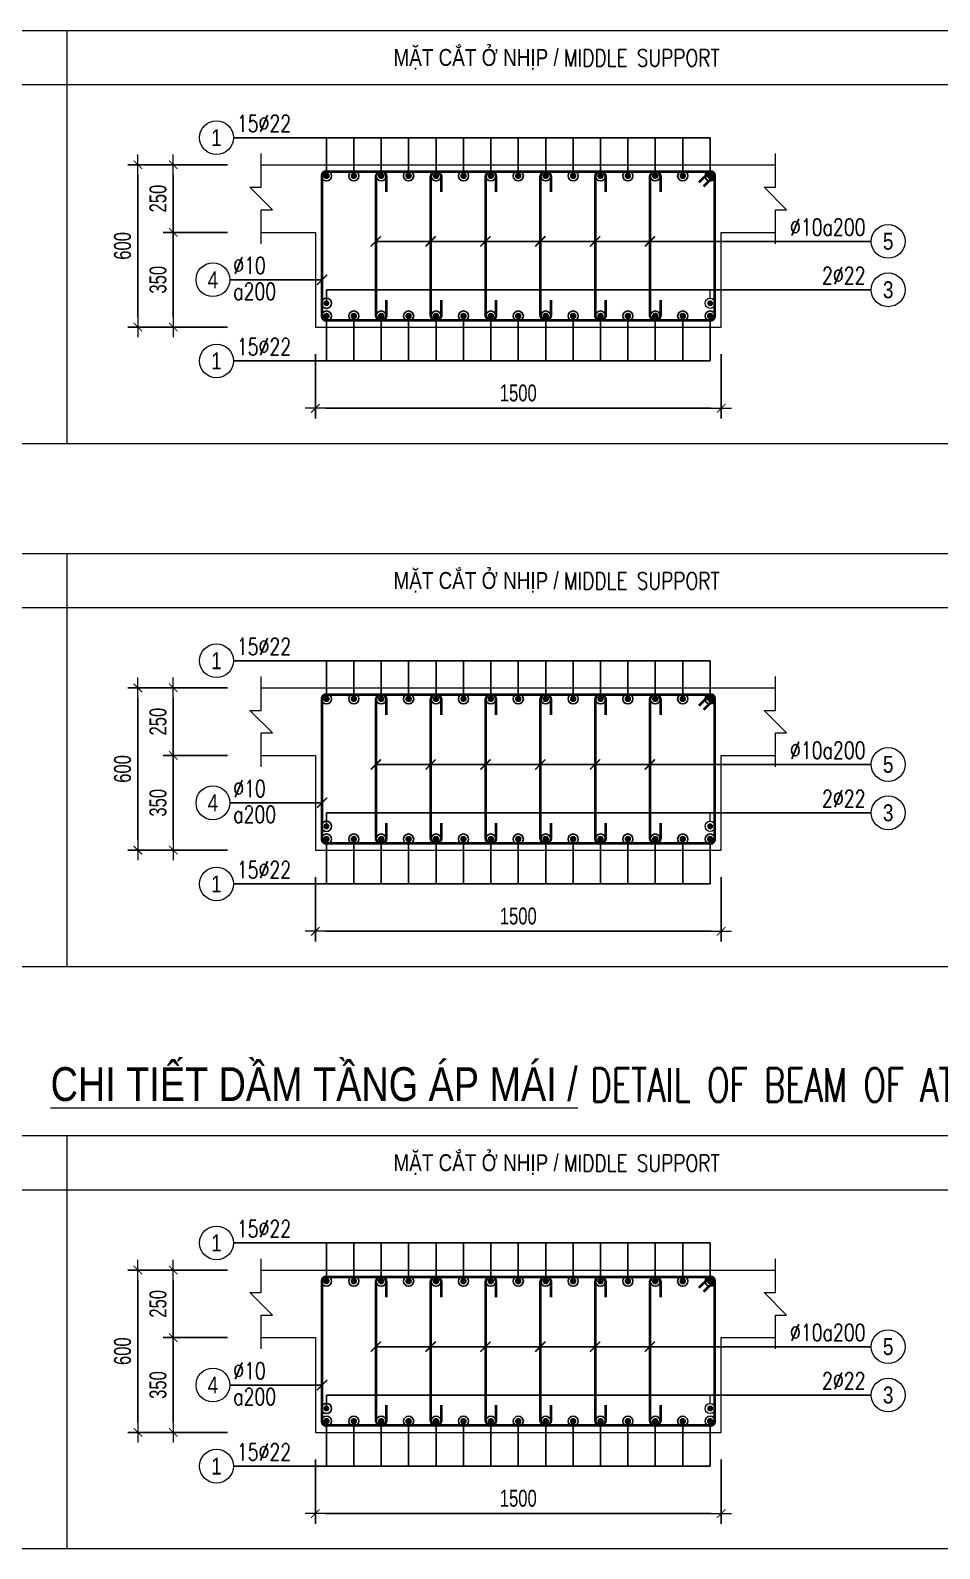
# Model space of a CAD drawing. Header units: millimetres. Extents: x 0 to 256521, y -18667 to 27271.
# Drawn here: x 249801 to 253161, y 1671 to 7282 of the extents above; entities that cross this region are included whole.
import ezdxf
from ezdxf.enums import TextEntityAlignment as Align

# ---------------------------------------------------------------- set-up
doc = ezdxf.new("R2010")
doc.units = ezdxf.units.MM
doc.layers.get('0').update_dxf_attribs({"lineweight": 20})
doc.layers.get('Defpoints').update_dxf_attribs({"color": 151, "lineweight": 9})
for name, color, linetype, lineweight in [('NDC_S_CONTINUOUS', 3, 'Continuous', 20), ('NDC_S_DIM', 1, 'Continuous', 15), ('NDC_S_REBAR', 4, 'Continuous', 35), ('NDC_S_STIRRUP', 4, 'Continuous', 40), ('NDC_S_THIN LINE', 8, 'Continuous', 9), ('NDC_S_VN TEXT', 7, 'Continuous', 20), ('NDC_Table', 3, 'Continuous', 20)]:
    doc.layers.add(name, color=color, linetype=linetype, lineweight=lineweight)
doc.styles.add('ARIAL', font='arial.ttf', dxfattribs={"width": 0.8})
doc.styles.add('NDC_DIM', font='', dxfattribs={"width": 0.75})
doc.styles.add('NDC_EN TXT', font='romans.shx', dxfattribs={"width": 0.8})
doc.styles.add('NDC_VIE TXT', font='arial.ttf', dxfattribs={"width": 0.8})
doc.styles.get('NDC_DIM').set_extended_font_data('Dotum')
doc.dimstyles.new('NDC_dim_25', dxfattribs={"dimscale": 25, "dimtxt": 2.5, "dimasz": 1.5, "dimexe": 1.5, "dimexo": 2.5, "dimgap": 1, "dimtad": 1, "dimdec": 0, "dimzin": 0, "dimdsep": 46, "dimtxsty": 'NDC_DIM', "dimblk": 'DIMMARK', "dimcen": 0.09, "dimdle": 1.2, "dimclrd": 1, "dimclre": 1, "dimclrt": 3, "dimadec": 0, "dimazin": 0, "dimtfac": 1, "dimtdec": 0, "dimtix": 1, "dimtofl": 0, "dimtmove": 0, "dimatfit": 3, "dimfxl": 8, "dimfxlon": 1, "dimtolj": 1, "dimtzin": 0, "dimarcsym": 0})

# ---------------------------------------------------------------- blocks, each defined once
blk = doc.blocks.new('DIMMARK')
at = {"layer": 'NDC_S_DIM', "color": 1}
blk.add_line((-1.5, 0), (1, 0), dxfattribs=at)
at = {"layer": 'NDC_S_DIM', "color": 2, "const_width": 0.1}
blk.add_lwpolyline([(-0.42, -0.42), (0.42, 0.42)], dxfattribs=at)
blk = doc.blocks.new('*D295')
at = {"layer": 'Defpoints', "color": 0, "transparency": 16777216}
for p in [(250853.7, 6185.4), (252353.7, 6185.4), (252353.7, 5885.4)]:
    blk.add_point(p, dxfattribs=at)
at = {"layer": 'NDC_S_DIM', "color": 1, "lineweight": -2, "transparency": 16777216}
for p, q in [((250853.7, 6085.4), (250853.7, 5847.9)), ((252353.7, 6085.4), (252353.7, 5847.9)), ((250891.2, 5885.4), (252316.2, 5885.4))]:
    blk.add_line(p, q, dxfattribs=at)
at = {"layer": 'NDC_S_DIM', "color": 1, "lineweight": -2, "transparency": 16777216, "xscale": 37.5, "yscale": 37.5, "zscale": 37.5, "rotation": 180}
blk.add_blockref('DIMMARK', (250853.7, 5885.4), dxfattribs=at)
at = {"layer": 'NDC_S_DIM', "color": 1, "lineweight": -2, "transparency": 16777216, "xscale": 37.5, "yscale": 37.5, "zscale": 37.5}
blk.add_blockref('DIMMARK', (252353.7, 5885.4), dxfattribs=at)
at = {"layer": 'NDC_S_DIM', "color": 3, "transparency": 16777216, "insert": (251603.7, 5941.7), "char_height": 62.5, "attachment_point": 5, "style": 'NDC_DIM'}
blk.add_mtext('\\A1;1500', dxfattribs=at)
blk = doc.blocks.new('*D296')
at = {"layer": 'Defpoints', "color": 0, "transparency": 16777216}
for p in [(250328.7, 6535.4), (250653.7, 6535.4), (250653.7, 6185.4)]:
    blk.add_point(p, dxfattribs=at)
at = {"layer": 'NDC_S_DIM', "color": 1, "lineweight": -2, "transparency": 16777216}
for p, q in [((250528.7, 6535.4), (250291.2, 6535.4)), ((250328.7, 6222.9), (250328.7, 6497.9)), ((250528.7, 6185.4), (250291.2, 6185.4))]:
    blk.add_line(p, q, dxfattribs=at)
at = {"layer": 'NDC_S_DIM', "color": 1, "lineweight": -2, "transparency": 16777216, "xscale": 37.5, "yscale": 37.5, "zscale": 37.5}
for p, rotation in [((250328.7, 6535.4), 90), ((250328.7, 6185.4), 270)]:
    blk.add_blockref('DIMMARK', p, dxfattribs=dict(at, rotation=rotation))
at = {"layer": 'NDC_S_DIM', "color": 3, "transparency": 16777216, "insert": (250272.4, 6360.4), "char_height": 62.5, "attachment_point": 5, "rotation": 90, "style": 'NDC_DIM'}
blk.add_mtext('\\A1;350', dxfattribs=at)
blk = doc.blocks.new('*D297')
at = {"layer": 'Defpoints', "color": 0, "transparency": 16777216}
for p in [(250328.7, 6785.4), (250653.7, 6785.4), (250653.7, 6535.4)]:
    blk.add_point(p, dxfattribs=at)
at = {"layer": 'NDC_S_DIM', "color": 1, "lineweight": -2, "transparency": 16777216}
for p, q in [((250528.7, 6785.4), (250291.2, 6785.4)), ((250328.7, 6572.9), (250328.7, 6747.9)), ((250528.7, 6535.4), (250291.2, 6535.4))]:
    blk.add_line(p, q, dxfattribs=at)
at = {"layer": 'NDC_S_DIM', "color": 1, "lineweight": -2, "transparency": 16777216, "xscale": 37.5, "yscale": 37.5, "zscale": 37.5}
for p, rotation in [((250328.7, 6785.4), 90), ((250328.7, 6535.4), 270)]:
    blk.add_blockref('DIMMARK', p, dxfattribs=dict(at, rotation=rotation))
at = {"layer": 'NDC_S_DIM', "color": 3, "transparency": 16777216, "insert": (250272.4, 6660.4), "char_height": 62.5, "attachment_point": 5, "rotation": 90, "style": 'NDC_DIM'}
blk.add_mtext('\\A1;250', dxfattribs=at)
blk = doc.blocks.new('*D298')
at = {"layer": 'Defpoints', "color": 0, "transparency": 16777216}
for p in [(250197.7, 6785.4), (250653.7, 6785.4), (250653.7, 6185.4)]:
    blk.add_point(p, dxfattribs=at)
at = {"layer": 'NDC_S_DIM', "color": 1, "lineweight": -2, "transparency": 16777216}
for p, q in [((250397.7, 6785.4), (250160.2, 6785.4)), ((250197.7, 6222.9), (250197.7, 6747.9)), ((250397.7, 6185.4), (250160.2, 6185.4))]:
    blk.add_line(p, q, dxfattribs=at)
at = {"layer": 'NDC_S_DIM', "color": 1, "lineweight": -2, "transparency": 16777216, "xscale": 37.5, "yscale": 37.5, "zscale": 37.5}
for p, rotation in [((250197.7, 6785.4), 90), ((250197.7, 6185.4), 270)]:
    blk.add_blockref('DIMMARK', p, dxfattribs=dict(at, rotation=rotation))
at = {"layer": 'NDC_S_DIM', "color": 3, "transparency": 16777216, "insert": (250141.4, 6485.4), "char_height": 62.5, "attachment_point": 5, "rotation": 90, "style": 'NDC_DIM'}
blk.add_mtext('\\A1;600', dxfattribs=at)
blk = doc.blocks.new('kata_block_THEP')
at = {"layer": 'NDC_S_REBAR', "color": 0}
for p, q in [((-0.5, 0), (0.5, 0)), ((-0.35, 0.35), (0.35, -0.35)), ((0.35, 0.35), (-0.35, -0.35)), ((0, 0.5), (0, -0.5))]:
    blk.add_line(p, q, dxfattribs=at)
at = {"layer": 'NDC_S_REBAR', "color": 0, "const_width": 0.0833}
blk.add_lwpolyline([(-0.5, 0, 1), (0.5, 0, 1), (-0.5, 0, 1)], format="xyb", dxfattribs=at)
blk = doc.blocks.new('*U212')
blk.add_circle((-2.5, 0), 2.5)
at = {"layer": 'NDC_S_VN TEXT', "color": 3, "style": 'NDC_EN TXT', "width": 0.75}
blk.add_attdef('DK1', (0.5, 0.85), '', height=2.5, dxfattribs=at)
at = {"layer": 'NDC_S_VN TEXT', "color": 7, "style": 'ARIAL', "width": 0.8}
blk.add_attdef('SH2', text='', height=2.5, dxfattribs=at).set_placement((-2.5, 0), align=Align.MIDDLE)
blk = doc.blocks.new('*U209')
blk.add_circle((2.5, 0), 2.5)
at = {"layer": 'NDC_S_VN TEXT', "color": 3, "style": 'NDC_EN TXT', "width": 0.75}
blk.add_attdef('DK2', text='', height=2.5, dxfattribs=at).set_placement((-0.85, 0.85), align=Align.RIGHT)
at = {"layer": 'NDC_S_VN TEXT', "color": 7, "style": 'ARIAL', "width": 0.8}
blk.add_attdef('SH3', text='', height=2.5, dxfattribs=at).set_placement((2.5, 0), align=Align.MIDDLE)
blk = doc.blocks.new('*U213')
blk.add_circle((-2.5, 0), 2.5)
at = {"layer": 'NDC_S_VN TEXT', "color": 3, "style": 'NDC_EN TXT', "width": 0.75}
for tag, p in [('DK1', (0.5, 0.85)), ('KC1', (0.5, -2.97))]:
    blk.add_attdef(tag, p, '', height=2.5, dxfattribs=at)
at = {"layer": 'NDC_S_VN TEXT', "color": 7, "style": 'ARIAL', "width": 0.8}
blk.add_attdef('SH2', text='', height=2.5, dxfattribs=at).set_placement((-2.5, 0), align=Align.MIDDLE)
blk = doc.blocks.new('TABLE 1')
at = {"layer": 'NDC_Table'}
for p, q in [((0, 0), (10824, 0)), ((4237.7, 0), (4237.7, -1526.1)), ((0, -200), (10824, -200)), ((0, -1526.1), (10824, -1526.1))]:
    blk.add_line(p, q, dxfattribs=at)
at = {"layer": 'NDC_S_VN TEXT', "style": 'NDC_VIE TXT', "width": 0.8}
blk.add_text('MẶT CẮT Ở NHỊP /', height=62.5, dxfattribs=at).set_placement((5750.6, -100), align=Align.MIDDLE_CENTER)
at = {"layer": 'NDC_S_VN TEXT', "color": 2, "style": 'NDC_EN TXT', "width": 0.8}
blk.add_text('MIDDLE SUPPORT', height=62.5, dxfattribs=at).set_placement((6074.5, -101.8), align=Align.MIDDLE_LEFT)
blk = doc.blocks.new('*D330')
at = {"layer": 'Defpoints', "color": 0, "transparency": 16777216}
for p in [(250853.7, 2101.1), (252353.7, 2101.1), (252353.7, 1801.1)]:
    blk.add_point(p, dxfattribs=at)
at = {"layer": 'NDC_S_DIM', "color": 1, "lineweight": -2, "transparency": 16777216}
for p, q in [((250853.7, 2001.1), (250853.7, 1763.6)), ((252353.7, 2001.1), (252353.7, 1763.6)), ((250891.2, 1801.1), (252316.2, 1801.1))]:
    blk.add_line(p, q, dxfattribs=at)
at = {"layer": 'NDC_S_DIM', "color": 1, "lineweight": -2, "transparency": 16777216, "xscale": 37.5, "yscale": 37.5, "zscale": 37.5, "rotation": 180}
blk.add_blockref('DIMMARK', (250853.7, 1801.1), dxfattribs=at)
at = {"layer": 'NDC_S_DIM', "color": 1, "lineweight": -2, "transparency": 16777216, "xscale": 37.5, "yscale": 37.5, "zscale": 37.5}
blk.add_blockref('DIMMARK', (252353.7, 1801.1), dxfattribs=at)
at = {"layer": 'NDC_S_DIM', "color": 3, "transparency": 16777216, "insert": (251603.7, 1857.3), "char_height": 62.5, "attachment_point": 5, "style": 'NDC_DIM'}
blk.add_mtext('\\A1;1500', dxfattribs=at)
blk = doc.blocks.new('*D331')
at = {"layer": 'Defpoints', "color": 0, "transparency": 16777216}
for p in [(250328.7, 2451.1), (250653.7, 2451.1), (250653.7, 2101.1)]:
    blk.add_point(p, dxfattribs=at)
at = {"layer": 'NDC_S_DIM', "color": 1, "lineweight": -2, "transparency": 16777216}
for p, q in [((250528.7, 2451.1), (250291.2, 2451.1)), ((250328.7, 2138.6), (250328.7, 2413.6)), ((250528.7, 2101.1), (250291.2, 2101.1))]:
    blk.add_line(p, q, dxfattribs=at)
at = {"layer": 'NDC_S_DIM', "color": 1, "lineweight": -2, "transparency": 16777216, "xscale": 37.5, "yscale": 37.5, "zscale": 37.5}
for p, rotation in [((250328.7, 2451.1), 90), ((250328.7, 2101.1), 270)]:
    blk.add_blockref('DIMMARK', p, dxfattribs=dict(at, rotation=rotation))
at = {"layer": 'NDC_S_DIM', "color": 3, "transparency": 16777216, "insert": (250272.4, 2276.1), "char_height": 62.5, "attachment_point": 5, "rotation": 90, "style": 'NDC_DIM'}
blk.add_mtext('\\A1;350', dxfattribs=at)
blk = doc.blocks.new('*D332')
at = {"layer": 'Defpoints', "color": 0, "transparency": 16777216}
for p in [(250328.7, 2701.1), (250653.7, 2701.1), (250653.7, 2451.1)]:
    blk.add_point(p, dxfattribs=at)
at = {"layer": 'NDC_S_DIM', "color": 1, "lineweight": -2, "transparency": 16777216}
for p, q in [((250528.7, 2701.1), (250291.2, 2701.1)), ((250328.7, 2488.6), (250328.7, 2663.6)), ((250528.7, 2451.1), (250291.2, 2451.1))]:
    blk.add_line(p, q, dxfattribs=at)
at = {"layer": 'NDC_S_DIM', "color": 1, "lineweight": -2, "transparency": 16777216, "xscale": 37.5, "yscale": 37.5, "zscale": 37.5}
for p, rotation in [((250328.7, 2701.1), 90), ((250328.7, 2451.1), 270)]:
    blk.add_blockref('DIMMARK', p, dxfattribs=dict(at, rotation=rotation))
at = {"layer": 'NDC_S_DIM', "color": 3, "transparency": 16777216, "insert": (250272.4, 2576.1), "char_height": 62.5, "attachment_point": 5, "rotation": 90, "style": 'NDC_DIM'}
blk.add_mtext('\\A1;250', dxfattribs=at)
blk = doc.blocks.new('*D333')
at = {"layer": 'Defpoints', "color": 0, "transparency": 16777216}
for p in [(250197.7, 2701.1), (250653.7, 2701.1), (250653.7, 2101.1)]:
    blk.add_point(p, dxfattribs=at)
at = {"layer": 'NDC_S_DIM', "color": 1, "lineweight": -2, "transparency": 16777216}
for p, q in [((250397.7, 2701.1), (250160.2, 2701.1)), ((250197.7, 2138.6), (250197.7, 2663.6)), ((250397.7, 2101.1), (250160.2, 2101.1))]:
    blk.add_line(p, q, dxfattribs=at)
at = {"layer": 'NDC_S_DIM', "color": 1, "lineweight": -2, "transparency": 16777216, "xscale": 37.5, "yscale": 37.5, "zscale": 37.5}
for p, rotation in [((250197.7, 2701.1), 90), ((250197.7, 2101.1), 270)]:
    blk.add_blockref('DIMMARK', p, dxfattribs=dict(at, rotation=rotation))
at = {"layer": 'NDC_S_DIM', "color": 3, "transparency": 16777216, "insert": (250141.4, 2401.1), "char_height": 62.5, "attachment_point": 5, "rotation": 90, "style": 'NDC_DIM'}
blk.add_mtext('\\A1;600', dxfattribs=at)
blk = doc.blocks.new('*D420')
at = {"layer": 'Defpoints', "color": 0, "transparency": 16777216}
for p in [(250853.7, 4252.6), (252353.7, 4252.6), (252353.7, 3952.6)]:
    blk.add_point(p, dxfattribs=at)
at = {"layer": 'NDC_S_DIM', "color": 1, "lineweight": -2, "transparency": 16777216}
for p, q in [((250853.7, 4152.6), (250853.7, 3915.1)), ((252353.7, 4152.6), (252353.7, 3915.1)), ((250891.2, 3952.6), (252316.2, 3952.6))]:
    blk.add_line(p, q, dxfattribs=at)
at = {"layer": 'NDC_S_DIM', "color": 1, "lineweight": -2, "transparency": 16777216, "xscale": 37.5, "yscale": 37.5, "zscale": 37.5, "rotation": 180}
blk.add_blockref('DIMMARK', (250853.7, 3952.6), dxfattribs=at)
at = {"layer": 'NDC_S_DIM', "color": 1, "lineweight": -2, "transparency": 16777216, "xscale": 37.5, "yscale": 37.5, "zscale": 37.5}
blk.add_blockref('DIMMARK', (252353.7, 3952.6), dxfattribs=at)
at = {"layer": 'NDC_S_DIM', "color": 3, "transparency": 16777216, "insert": (251603.7, 4008.8), "char_height": 62.5, "attachment_point": 5, "style": 'NDC_DIM'}
blk.add_mtext('\\A1;1500', dxfattribs=at)
blk = doc.blocks.new('*D421')
at = {"layer": 'Defpoints', "color": 0, "transparency": 16777216}
for p in [(250328.7, 4602.6), (250653.7, 4602.6), (250653.7, 4252.6)]:
    blk.add_point(p, dxfattribs=at)
at = {"layer": 'NDC_S_DIM', "color": 1, "lineweight": -2, "transparency": 16777216}
for p, q in [((250528.7, 4602.6), (250291.2, 4602.6)), ((250328.7, 4290.1), (250328.7, 4565.1)), ((250528.7, 4252.6), (250291.2, 4252.6))]:
    blk.add_line(p, q, dxfattribs=at)
at = {"layer": 'NDC_S_DIM', "color": 1, "lineweight": -2, "transparency": 16777216, "xscale": 37.5, "yscale": 37.5, "zscale": 37.5}
for p, rotation in [((250328.7, 4602.6), 90), ((250328.7, 4252.6), 270)]:
    blk.add_blockref('DIMMARK', p, dxfattribs=dict(at, rotation=rotation))
at = {"layer": 'NDC_S_DIM', "color": 3, "transparency": 16777216, "insert": (250272.4, 4427.6), "char_height": 62.5, "attachment_point": 5, "rotation": 90, "style": 'NDC_DIM'}
blk.add_mtext('\\A1;350', dxfattribs=at)
blk = doc.blocks.new('*D422')
at = {"layer": 'Defpoints', "color": 0, "transparency": 16777216}
for p in [(250328.7, 4852.6), (250653.7, 4852.6), (250653.7, 4602.6)]:
    blk.add_point(p, dxfattribs=at)
at = {"layer": 'NDC_S_DIM', "color": 1, "lineweight": -2, "transparency": 16777216}
for p, q in [((250528.7, 4852.6), (250291.2, 4852.6)), ((250328.7, 4640.1), (250328.7, 4815.1)), ((250528.7, 4602.6), (250291.2, 4602.6))]:
    blk.add_line(p, q, dxfattribs=at)
at = {"layer": 'NDC_S_DIM', "color": 1, "lineweight": -2, "transparency": 16777216, "xscale": 37.5, "yscale": 37.5, "zscale": 37.5}
for p, rotation in [((250328.7, 4852.6), 90), ((250328.7, 4602.6), 270)]:
    blk.add_blockref('DIMMARK', p, dxfattribs=dict(at, rotation=rotation))
at = {"layer": 'NDC_S_DIM', "color": 3, "transparency": 16777216, "insert": (250272.4, 4727.6), "char_height": 62.5, "attachment_point": 5, "rotation": 90, "style": 'NDC_DIM'}
blk.add_mtext('\\A1;250', dxfattribs=at)
blk = doc.blocks.new('*D423')
at = {"layer": 'Defpoints', "color": 0, "transparency": 16777216}
for p in [(250197.7, 4852.6), (250653.7, 4852.6), (250653.7, 4252.6)]:
    blk.add_point(p, dxfattribs=at)
at = {"layer": 'NDC_S_DIM', "color": 1, "lineweight": -2, "transparency": 16777216}
for p, q in [((250397.7, 4852.6), (250160.2, 4852.6)), ((250197.7, 4290.1), (250197.7, 4815.1)), ((250397.7, 4252.6), (250160.2, 4252.6))]:
    blk.add_line(p, q, dxfattribs=at)
at = {"layer": 'NDC_S_DIM', "color": 1, "lineweight": -2, "transparency": 16777216, "xscale": 37.5, "yscale": 37.5, "zscale": 37.5}
for p, rotation in [((250197.7, 4852.6), 90), ((250197.7, 4252.6), 270)]:
    blk.add_blockref('DIMMARK', p, dxfattribs=dict(at, rotation=rotation))
at = {"layer": 'NDC_S_DIM', "color": 3, "transparency": 16777216, "insert": (250141.4, 4552.6), "char_height": 62.5, "attachment_point": 5, "rotation": 90, "style": 'NDC_DIM'}
blk.add_mtext('\\A1;600', dxfattribs=at)

msp = doc.modelspace()

# ---------------------------------------------------------------- linework, layer by layer
at = {"layer": 'NDC_S_CONTINUOUS'}
for p, q in [((250653.7, 6785.4), (252553.7, 6785.4)), ((250653.7, 4852.6), (252553.7, 4852.6)), ((250653.7, 2701.1), (252553.7, 2701.1))]:
    msp.add_line(p, q, dxfattribs=at)
for points in [[(250653.7, 6535.4), (250853.7, 6535.4), (250853.7, 6185.4), (252353.7, 6185.4), (252353.7, 6535.4), (252553.7, 6535.4)], [(250653.7, 4602.6), (250853.7, 4602.6), (250853.7, 4252.6), (252353.7, 4252.6), (252353.7, 4602.6), (252553.7, 4602.6)], [(250653.7, 2451.1), (250853.7, 2451.1), (250853.7, 2101.1), (252353.7, 2101.1), (252353.7, 2451.1), (252553.7, 2451.1)]]:
    msp.add_lwpolyline(points, dxfattribs=at)
at = {"layer": 'NDC_S_DIM'}
for points in [[(250653.7, 6493.7), (250653.7, 6618.7), (250695.4, 6618.7), (250612, 6702.1), (250653.7, 6702.1), (250653.7, 6827.1)], [(252553.7, 6493.7), (252553.7, 6618.7), (252595.4, 6618.7), (252512, 6702.1), (252553.7, 6702.1), (252553.7, 6827.1)], [(250653.7, 4560.9), (250653.7, 4685.9), (250695.4, 4685.9), (250612, 4769.2), (250653.7, 4769.2), (250653.7, 4894.2)], [(252553.7, 4560.9), (252553.7, 4685.9), (252595.4, 4685.9), (252512, 4769.2), (252553.7, 4769.2), (252553.7, 4894.2)], [(250653.7, 2409.4), (250653.7, 2534.4), (250695.4, 2534.4), (250612, 2617.7), (250653.7, 2617.7), (250653.7, 2742.7)], [(252553.7, 2409.4), (252553.7, 2534.4), (252595.4, 2534.4), (252512, 2617.7), (252553.7, 2617.7), (252553.7, 2742.7)]]:
    msp.add_lwpolyline(points, dxfattribs=at)
at = {"layer": 'NDC_S_STIRRUP'}
for points in [[(252272.7, 6720.4), (252312.7, 6760.4, -0.414214), (252328.7, 6744.4), (252328.7, 6226.4, -0.414214), (252312.7, 6210.4), (250894.7, 6210.4, -0.414214), (250878.7, 6226.4), (250878.7, 6744.4, -0.414214), (250894.7, 6760.4), (252312.7, 6760.4, -0.414214), (252328.7, 6744.4), (252288.7, 6704.4)], [(251117.3, 6685.4), (251117.3, 6740.4, 1), (251077.3, 6740.4), (251077.3, 6230.4, 1), (251117.3, 6230.4), (251117.3, 6285.4)], [(251319.8, 6685.4), (251319.8, 6740.4, 1), (251279.8, 6740.4), (251279.8, 6230.4, 1), (251319.8, 6230.4), (251319.8, 6285.4)], [(251522.4, 6685.4), (251522.4, 6740.4, 1), (251482.4, 6740.4), (251482.4, 6230.4, 1), (251522.4, 6230.4), (251522.4, 6285.4)], [(251725, 6685.4), (251725, 6740.4, 1), (251685, 6740.4), (251685, 6230.4, 1), (251725, 6230.4), (251725, 6285.4)], [(251927.5, 6685.4), (251927.5, 6740.4, 1), (251887.5, 6740.4), (251887.5, 6230.4, 1), (251927.5, 6230.4), (251927.5, 6285.4)], [(252130.1, 6685.4), (252130.1, 6740.4, 1), (252090.1, 6740.4), (252090.1, 6230.4, 1), (252130.1, 6230.4), (252130.1, 6285.4)], [(252272.7, 4787.6), (252312.7, 4827.6, -0.414214), (252328.7, 4811.6), (252328.7, 4293.6, -0.414214), (252312.7, 4277.6), (250894.7, 4277.6, -0.414214), (250878.7, 4293.6), (250878.7, 4811.6, -0.414214), (250894.7, 4827.6), (252312.7, 4827.6, -0.414214), (252328.7, 4811.6), (252288.7, 4771.6)], [(251117.3, 4752.6), (251117.3, 4807.6, 1), (251077.3, 4807.6), (251077.3, 4297.6, 1), (251117.3, 4297.6), (251117.3, 4352.6)], [(251319.8, 4752.6), (251319.8, 4807.6, 1), (251279.8, 4807.6), (251279.8, 4297.6, 1), (251319.8, 4297.6), (251319.8, 4352.6)], [(251522.4, 4752.6), (251522.4, 4807.6, 1), (251482.4, 4807.6), (251482.4, 4297.6, 1), (251522.4, 4297.6), (251522.4, 4352.6)], [(251725, 4752.6), (251725, 4807.6, 1), (251685, 4807.6), (251685, 4297.6, 1), (251725, 4297.6), (251725, 4352.6)], [(251927.5, 4752.6), (251927.5, 4807.6, 1), (251887.5, 4807.6), (251887.5, 4297.6, 1), (251927.5, 4297.6), (251927.5, 4352.6)], [(252130.1, 4752.6), (252130.1, 4807.6, 1), (252090.1, 4807.6), (252090.1, 4297.6, 1), (252130.1, 4297.6), (252130.1, 4352.6)], [(252272.7, 2636.1), (252312.7, 2676.1, -0.414214), (252328.7, 2660.1), (252328.7, 2142.1, -0.414214), (252312.7, 2126.1), (250894.7, 2126.1, -0.414214), (250878.7, 2142.1), (250878.7, 2660.1, -0.414214), (250894.7, 2676.1), (252312.7, 2676.1, -0.414214), (252328.7, 2660.1), (252288.7, 2620.1)], [(251117.3, 2601.1), (251117.3, 2656.1, 1), (251077.3, 2656.1), (251077.3, 2146.1, 1), (251117.3, 2146.1), (251117.3, 2201.1)], [(251319.8, 2601.1), (251319.8, 2656.1, 1), (251279.8, 2656.1), (251279.8, 2146.1, 1), (251319.8, 2146.1), (251319.8, 2201.1)], [(251522.4, 2601.1), (251522.4, 2656.1, 1), (251482.4, 2656.1), (251482.4, 2146.1, 1), (251522.4, 2146.1), (251522.4, 2201.1)], [(251725, 2601.1), (251725, 2656.1, 1), (251685, 2656.1), (251685, 2146.1, 1), (251725, 2146.1), (251725, 2201.1)], [(251927.5, 2601.1), (251927.5, 2656.1, 1), (251887.5, 2656.1), (251887.5, 2146.1, 1), (251927.5, 2146.1), (251927.5, 2201.1)], [(252130.1, 2601.1), (252130.1, 2656.1, 1), (252090.1, 2656.1), (252090.1, 2146.1, 1), (252130.1, 2146.1), (252130.1, 2201.1)]]:
    msp.add_lwpolyline(points, format="xyb", dxfattribs=at)
at = {"layer": 'NDC_S_THIN LINE'}
for p, q in [((252312.7, 6292.2), (252312.7, 6323.4)), ((252312.7, 4359.3), (252312.7, 4390.6)), ((252312.7, 2207.8), (252312.7, 2239.1))]:
    msp.add_line(p, q, dxfattribs=at)
for centre in [(250894.7, 6273.4), (252312.7, 6273.4), (250894.7, 4340.6), (252312.7, 4340.6), (250894.7, 2189.1), (252312.7, 2189.1)]:
    msp.add_circle(centre, 18.8, dxfattribs=at)

# ---------------------------------------------------------------- block references
at = {"layer": 'NDC_S_REBAR'}
for p, xscale, yscale, zscale in [((250894.7, 6744.4), 22, 22, 22), ((250996, 6744.4), 22, 22, 22), ((251097.3, 6744.4), 22, 22, 22), ((251198.5, 6744.4), 22, 22, 22), ((251299.8, 6744.4), 22, 22, 22), ((251401.1, 6744.4), 22, 22, 22), ((251502.4, 6744.4), 22, 22, 22), ((251603.7, 6744.4), 22, 22, 22), ((251705, 6744.4), 22, 22, 22), ((251806.3, 6744.4), 22, 22, 22), ((251907.5, 6744.4), 22, 22, 22), ((252008.8, 6744.4), 22, 22, 22), ((252110.1, 6744.4), 22, 22, 22), ((252211.4, 6744.4), 22, 22, 22), ((252312.7, 6744.4), 22, 22, 22), ((250894.7, 6273.4), 20, 20, 20), ((252312.7, 6273.4), 20, 20, 20), ((250894.7, 6226.4), 22, 22, 22), ((250996, 6226.4), 22, 22, 22), ((251097.3, 6226.4), 22, 22, 22), ((251198.5, 6226.4), 22, 22, 22), ((251299.8, 6226.4), 22, 22, 22), ((251401.1, 6226.4), 22, 22, 22), ((251502.4, 6226.4), 22, 22, 22), ((251603.7, 6226.4), 22, 22, 22), ((251705, 6226.4), 22, 22, 22), ((251806.3, 6226.4), 22, 22, 22), ((251907.5, 6226.4), 22, 22, 22), ((252008.8, 6226.4), 22, 22, 22), ((252110.1, 6226.4), 22, 22, 22), ((252211.4, 6226.4), 22, 22, 22), ((252312.7, 6226.4), 22, 22, 22), ((250894.7, 4811.6), 22, 22, 22), ((250996, 4811.6), 22, 22, 22), ((251097.3, 4811.6), 22, 22, 22), ((251198.5, 4811.6), 22, 22, 22), ((251299.8, 4811.6), 22, 22, 22), ((251401.1, 4811.6), 22, 22, 22), ((251502.4, 4811.6), 22, 22, 22), ((251603.7, 4811.6), 22, 22, 22), ((251705, 4811.6), 22, 22, 22), ((251806.3, 4811.6), 22, 22, 22), ((251907.5, 4811.6), 22, 22, 22), ((252008.8, 4811.6), 22, 22, 22), ((252110.1, 4811.6), 22, 22, 22), ((252211.4, 4811.6), 22, 22, 22), ((252312.7, 4811.6), 22, 22, 22), ((250894.7, 4340.6), 20, 20, 20), ((252312.7, 4340.6), 20, 20, 20), ((250894.7, 4293.6), 22, 22, 22), ((250996, 4293.6), 22, 22, 22), ((251097.3, 4293.6), 22, 22, 22), ((251198.5, 4293.6), 22, 22, 22), ((251299.8, 4293.6), 22, 22, 22), ((251401.1, 4293.6), 22, 22, 22), ((251502.4, 4293.6), 22, 22, 22), ((251603.7, 4293.6), 22, 22, 22), ((251705, 4293.6), 22, 22, 22), ((251806.3, 4293.6), 22, 22, 22), ((251907.5, 4293.6), 22, 22, 22), ((252008.8, 4293.6), 22, 22, 22), ((252110.1, 4293.6), 22, 22, 22), ((252211.4, 4293.6), 22, 22, 22), ((252312.7, 4293.6), 22, 22, 22), ((250894.7, 2660.1), 22, 22, 22), ((250996, 2660.1), 22, 22, 22), ((251097.3, 2660.1), 22, 22, 22), ((251198.5, 2660.1), 22, 22, 22), ((251299.8, 2660.1), 22, 22, 22), ((251401.1, 2660.1), 22, 22, 22), ((251502.4, 2660.1), 22, 22, 22), ((251603.7, 2660.1), 22, 22, 22), ((251705, 2660.1), 22, 22, 22), ((251806.3, 2660.1), 22, 22, 22), ((251907.5, 2660.1), 22, 22, 22), ((252008.8, 2660.1), 22, 22, 22), ((252110.1, 2660.1), 22, 22, 22), ((252211.4, 2660.1), 22, 22, 22), ((252312.7, 2660.1), 22, 22, 22), ((250894.7, 2189.1), 20, 20, 20), ((252312.7, 2189.1), 20, 20, 20), ((250894.7, 2142.1), 22, 22, 22), ((250996, 2142.1), 22, 22, 22), ((251097.3, 2142.1), 22, 22, 22), ((251198.5, 2142.1), 22, 22, 22), ((251299.8, 2142.1), 22, 22, 22), ((251401.1, 2142.1), 22, 22, 22), ((251502.4, 2142.1), 22, 22, 22), ((251603.7, 2142.1), 22, 22, 22), ((251705, 2142.1), 22, 22, 22), ((251806.3, 2142.1), 22, 22, 22), ((251907.5, 2142.1), 22, 22, 22), ((252008.8, 2142.1), 22, 22, 22), ((252110.1, 2142.1), 22, 22, 22), ((252211.4, 2142.1), 22, 22, 22), ((252312.7, 2142.1), 22, 22, 22)]:
    msp.add_blockref('kata_block_THEP', p, dxfattribs=dict(at, xscale=xscale, yscale=yscale, zscale=zscale))
at = {"layer": 'NDC_S_THIN LINE'}
for p in [(245697.2, 7281.9), (245697.2, 5349.1), (245697.2, 3197.6)]:
    msp.add_blockref('TABLE 1', p, dxfattribs=at)
at = {"layer": 'NDC_S_THIN LINE', "xscale": 25, "yscale": 25, "zscale": 25}
for name, p, values in [('*U212', (250550.9, 6885.4), {'SH2': '1', 'DK1': '15%%c22'}), ('*U209', (252908.2, 6502.1), {'SH3': '5', 'DK2': '%%c10a200'}), ('*U213', (250537.7, 6360.4), {'SH2': '4', 'DK1': '%%c10', 'KC1': 'a200'}), ('*U209', (252908.2, 6323.4), {'SH3': '3', 'DK2': '2%%c22'}), ('*U212', (250550.9, 6060.4), {'SH2': '1', 'DK1': '15%%c22'}), ('*U212', (250550.9, 4952.6), {'SH2': '1', 'DK1': '15%%c22'}), ('*U209', (252908.2, 4569.2), {'SH3': '5', 'DK2': '%%c10a200'}), ('*U213', (250537.7, 4427.6), {'SH2': '4', 'DK1': '%%c10', 'KC1': 'a200'}), ('*U209', (252908.2, 4390.6), {'SH3': '3', 'DK2': '2%%c22'}), ('*U212', (250550.9, 4127.6), {'SH2': '1', 'DK1': '15%%c22'}), ('*U212', (250550.9, 2801.1), {'SH2': '1', 'DK1': '15%%c22'}), ('*U209', (252908.2, 2417.8), {'SH3': '5', 'DK2': '%%c10a200'}), ('*U213', (250537.7, 2276.1), {'SH2': '4', 'DK1': '%%c10', 'KC1': 'a200'}), ('*U209', (252908.2, 2239.1), {'SH3': '3', 'DK2': '2%%c22'}), ('*U212', (250550.9, 1976.1), {'SH2': '1', 'DK1': '15%%c22'})]:
    msp.add_blockref(name, p, dxfattribs=at).add_auto_attribs(values)

# ---------------------------------------------------------------- texts
at = {"layer": 'NDC_S_VN TEXT', "style": 'NDC_VIE TXT', "width": 0.8}
msp.add_text('%%UCHI TIẾT DẦM TẦNG ÁP MÁI /', height=125, dxfattribs=at).set_placement((250849.4, 3325.6), align=Align.CENTER)
at = {"layer": 'NDC_S_VN TEXT', "color": 2, "style": 'NDC_EN TXT', "width": 0.7}
msp.add_text('DETAIL OF BEAM OF ATTIC FLOOR', height=125, dxfattribs=at).set_placement((251870.6, 3384.8), align=Align.MIDDLE_LEFT)

# ---------------------------------------------------------------- dimensions: what is measured, and where the dimension line sits
at = {"layer": 'NDC_S_DIM'}
for base, p1, p2, picture, middle in [((250197.7, 6785.4), (250653.7, 6185.4), (250653.7, 6785.4), '*D298', (250141.4, 6485.4)), ((250328.7, 6785.4), (250653.7, 6535.4), (250653.7, 6785.4), '*D297', (250272.4, 6660.4)), ((250328.7, 6535.4), (250653.7, 6185.4), (250653.7, 6535.4), '*D296', (250272.4, 6360.4)), ((250197.7, 4852.6), (250653.7, 4252.6), (250653.7, 4852.6), '*D423', (250141.4, 4552.6)), ((250328.7, 4852.6), (250653.7, 4602.6), (250653.7, 4852.6), '*D422', (250272.4, 4727.6)), ((250328.7, 4602.6), (250653.7, 4252.6), (250653.7, 4602.6), '*D421', (250272.4, 4427.6)), ((250197.7, 2701.1), (250653.7, 2101.1), (250653.7, 2701.1), '*D333', (250141.4, 2401.1)), ((250328.7, 2701.1), (250653.7, 2451.1), (250653.7, 2701.1), '*D332', (250272.4, 2576.1)), ((250328.7, 2451.1), (250653.7, 2101.1), (250653.7, 2451.1), '*D331', (250272.4, 2276.1))]:
    dim = msp.add_linear_dim(base=base, p1=p1, p2=p2, angle=270, dimstyle='NDC_dim_25', dxfattribs=at)
    dim.commit()
    dim.dimension.update_dxf_attribs({"geometry": picture, "text_midpoint": middle})
for base, p1, p2, picture, middle in [((252353.7, 5885.4), (250853.7, 6185.4), (252353.7, 6185.4), '*D295', (251603.7, 5941.7)), ((252353.7, 3952.6), (250853.7, 4252.6), (252353.7, 4252.6), '*D420', (251603.7, 4008.8)), ((252353.7, 1801.1), (250853.7, 2101.1), (252353.7, 2101.1), '*D330', (251603.7, 1857.3))]:
    dim = msp.add_linear_dim(base=base, p1=p1, p2=p2, dimstyle='NDC_dim_25', dxfattribs=at)
    dim.commit()
    dim.dimension.update_dxf_attribs({"geometry": picture, "text_midpoint": middle})

# ---------------------------------------------------------------- leaders
at = {"layer": 'NDC_S_THIN LINE'}
for points, override in [([(250894.7, 6744.4), (250894.7, 6885.4), (250550.9, 6885.4)], {"dimldrblk": 'DotBlank'}), ([(250996, 6744.4), (250996, 6885.4), (250550.9, 6885.4)], {"dimldrblk": 'DotBlank'}), ([(251097.3, 6744.4), (251097.3, 6885.4), (250550.9, 6885.4)], {"dimldrblk": 'DotBlank'}), ([(251198.5, 6744.4), (251198.5, 6885.4), (250550.9, 6885.4)], {"dimldrblk": 'DotBlank'}), ([(251299.8, 6744.4), (251299.8, 6885.4), (250550.9, 6885.4)], {"dimldrblk": 'DotBlank'}), ([(251401.1, 6744.4), (251401.1, 6885.4), (250550.9, 6885.4)], {"dimldrblk": 'DotBlank'}), ([(251502.4, 6744.4), (251502.4, 6885.4), (250550.9, 6885.4)], {"dimldrblk": 'DotBlank'}), ([(251603.7, 6744.4), (251603.7, 6885.4), (250550.9, 6885.4)], {"dimldrblk": 'DotBlank'}), ([(251705, 6744.4), (251705, 6885.4), (250550.9, 6885.4)], {"dimldrblk": 'DotBlank'}), ([(251806.3, 6744.4), (251806.3, 6885.4), (250550.9, 6885.4)], {"dimldrblk": 'DotBlank'}), ([(251907.5, 6744.4), (251907.5, 6885.4), (250550.9, 6885.4)], {"dimldrblk": 'DotBlank'}), ([(252008.8, 6744.4), (252008.8, 6885.4), (250550.9, 6885.4)], {"dimldrblk": 'DotBlank'}), ([(252110.1, 6744.4), (252110.1, 6885.4), (250550.9, 6885.4)], {"dimldrblk": 'DotBlank'}), ([(252211.4, 6744.4), (252211.4, 6885.4), (250550.9, 6885.4)], {"dimldrblk": 'DotBlank'}), ([(252312.7, 6744.4), (252312.7, 6885.4), (250550.9, 6885.4)], {"dimldrblk": 'DotBlank'}), ([(251077.3, 6502.1), (252908.2, 6502.1)], {"dimldrblk": 'ArchTick'}), ([(251279.8, 6502.1), (252908.2, 6502.1)], {"dimldrblk": 'ArchTick'}), ([(251482.4, 6502.1), (252908.2, 6502.1)], {"dimldrblk": 'ArchTick'}), ([(251685, 6502.1), (252908.2, 6502.1)], {"dimldrblk": 'ArchTick'}), ([(251887.5, 6502.1), (252908.2, 6502.1)], {"dimldrblk": 'ArchTick'}), ([(252090.1, 6502.1), (252908.2, 6502.1)], {"dimldrblk": 'ArchTick'}), ([(250878.7, 6360.4), (250537.7, 6360.4)], {"dimldrblk": 'ArchTick'}), ([(250894.7, 6273.4), (250894.7, 6323.4), (252908.2, 6323.4)], {"dimldrblk": 'DotBlank'}), ([(250894.7, 6226.4), (250894.7, 6060.4), (250550.9, 6060.4)], {"dimldrblk": 'DotBlank'}), ([(250996, 6226.4), (250996, 6060.4), (250550.9, 6060.4)], {"dimldrblk": 'DotBlank'}), ([(251097.3, 6226.4), (251097.3, 6060.4), (250550.9, 6060.4)], {"dimldrblk": 'DotBlank'}), ([(251198.5, 6226.4), (251198.5, 6060.4), (250550.9, 6060.4)], {"dimldrblk": 'DotBlank'}), ([(251299.8, 6226.4), (251299.8, 6060.4), (250550.9, 6060.4)], {"dimldrblk": 'DotBlank'}), ([(251401.1, 6226.4), (251401.1, 6060.4), (250550.9, 6060.4)], {"dimldrblk": 'DotBlank'}), ([(251502.4, 6226.4), (251502.4, 6060.4), (250550.9, 6060.4)], {"dimldrblk": 'DotBlank'}), ([(251603.7, 6226.4), (251603.7, 6060.4), (250550.9, 6060.4)], {"dimldrblk": 'DotBlank'}), ([(251705, 6226.4), (251705, 6060.4), (250550.9, 6060.4)], {"dimldrblk": 'DotBlank'}), ([(251806.3, 6226.4), (251806.3, 6060.4), (250550.9, 6060.4)], {"dimldrblk": 'DotBlank'}), ([(251907.5, 6226.4), (251907.5, 6060.4), (250550.9, 6060.4)], {"dimldrblk": 'DotBlank'}), ([(252008.8, 6226.4), (252008.8, 6060.4), (250550.9, 6060.4)], {"dimldrblk": 'DotBlank'}), ([(252110.1, 6226.4), (252110.1, 6060.4), (250550.9, 6060.4)], {"dimldrblk": 'DotBlank'}), ([(252211.4, 6226.4), (252211.4, 6060.4), (250550.9, 6060.4)], {"dimldrblk": 'DotBlank'}), ([(252312.7, 6226.4), (252312.7, 6060.4), (250550.9, 6060.4)], {"dimldrblk": 'DotBlank'}), ([(250894.7, 4811.6), (250894.7, 4952.6), (250550.9, 4952.6)], {"dimldrblk": 'DotBlank'}), ([(250996, 4811.6), (250996, 4952.6), (250550.9, 4952.6)], {"dimldrblk": 'DotBlank'}), ([(251097.3, 4811.6), (251097.3, 4952.6), (250550.9, 4952.6)], {"dimldrblk": 'DotBlank'}), ([(251198.5, 4811.6), (251198.5, 4952.6), (250550.9, 4952.6)], {"dimldrblk": 'DotBlank'}), ([(251299.8, 4811.6), (251299.8, 4952.6), (250550.9, 4952.6)], {"dimldrblk": 'DotBlank'}), ([(251401.1, 4811.6), (251401.1, 4952.6), (250550.9, 4952.6)], {"dimldrblk": 'DotBlank'}), ([(251502.4, 4811.6), (251502.4, 4952.6), (250550.9, 4952.6)], {"dimldrblk": 'DotBlank'}), ([(251603.7, 4811.6), (251603.7, 4952.6), (250550.9, 4952.6)], {"dimldrblk": 'DotBlank'}), ([(251705, 4811.6), (251705, 4952.6), (250550.9, 4952.6)], {"dimldrblk": 'DotBlank'}), ([(251806.3, 4811.6), (251806.3, 4952.6), (250550.9, 4952.6)], {"dimldrblk": 'DotBlank'}), ([(251907.5, 4811.6), (251907.5, 4952.6), (250550.9, 4952.6)], {"dimldrblk": 'DotBlank'}), ([(252008.8, 4811.6), (252008.8, 4952.6), (250550.9, 4952.6)], {"dimldrblk": 'DotBlank'}), ([(252110.1, 4811.6), (252110.1, 4952.6), (250550.9, 4952.6)], {"dimldrblk": 'DotBlank'}), ([(252211.4, 4811.6), (252211.4, 4952.6), (250550.9, 4952.6)], {"dimldrblk": 'DotBlank'}), ([(252312.7, 4811.6), (252312.7, 4952.6), (250550.9, 4952.6)], {"dimldrblk": 'DotBlank'}), ([(251077.3, 4569.2), (252908.2, 4569.2)], {"dimldrblk": 'ArchTick'}), ([(251279.8, 4569.2), (252908.2, 4569.2)], {"dimldrblk": 'ArchTick'}), ([(251482.4, 4569.2), (252908.2, 4569.2)], {"dimldrblk": 'ArchTick'}), ([(251685, 4569.2), (252908.2, 4569.2)], {"dimldrblk": 'ArchTick'}), ([(251887.5, 4569.2), (252908.2, 4569.2)], {"dimldrblk": 'ArchTick'}), ([(252090.1, 4569.2), (252908.2, 4569.2)], {"dimldrblk": 'ArchTick'}), ([(250878.7, 4427.6), (250537.7, 4427.6)], {"dimldrblk": 'ArchTick'}), ([(250894.7, 4340.6), (250894.7, 4390.6), (252908.2, 4390.6)], {"dimldrblk": 'DotBlank'}), ([(250894.7, 4293.6), (250894.7, 4127.6), (250550.9, 4127.6)], {"dimldrblk": 'DotBlank'}), ([(250996, 4293.6), (250996, 4127.6), (250550.9, 4127.6)], {"dimldrblk": 'DotBlank'}), ([(251097.3, 4293.6), (251097.3, 4127.6), (250550.9, 4127.6)], {"dimldrblk": 'DotBlank'}), ([(251198.5, 4293.6), (251198.5, 4127.6), (250550.9, 4127.6)], {"dimldrblk": 'DotBlank'}), ([(251299.8, 4293.6), (251299.8, 4127.6), (250550.9, 4127.6)], {"dimldrblk": 'DotBlank'}), ([(251401.1, 4293.6), (251401.1, 4127.6), (250550.9, 4127.6)], {"dimldrblk": 'DotBlank'}), ([(251502.4, 4293.6), (251502.4, 4127.6), (250550.9, 4127.6)], {"dimldrblk": 'DotBlank'}), ([(251603.7, 4293.6), (251603.7, 4127.6), (250550.9, 4127.6)], {"dimldrblk": 'DotBlank'}), ([(251705, 4293.6), (251705, 4127.6), (250550.9, 4127.6)], {"dimldrblk": 'DotBlank'}), ([(251806.3, 4293.6), (251806.3, 4127.6), (250550.9, 4127.6)], {"dimldrblk": 'DotBlank'}), ([(251907.5, 4293.6), (251907.5, 4127.6), (250550.9, 4127.6)], {"dimldrblk": 'DotBlank'}), ([(252008.8, 4293.6), (252008.8, 4127.6), (250550.9, 4127.6)], {"dimldrblk": 'DotBlank'}), ([(252110.1, 4293.6), (252110.1, 4127.6), (250550.9, 4127.6)], {"dimldrblk": 'DotBlank'}), ([(252211.4, 4293.6), (252211.4, 4127.6), (250550.9, 4127.6)], {"dimldrblk": 'DotBlank'}), ([(252312.7, 4293.6), (252312.7, 4127.6), (250550.9, 4127.6)], {"dimldrblk": 'DotBlank'}), ([(250894.7, 2660.1), (250894.7, 2801.1), (250550.9, 2801.1)], {"dimldrblk": 'DotBlank'}), ([(250996, 2660.1), (250996, 2801.1), (250550.9, 2801.1)], {"dimldrblk": 'DotBlank'}), ([(251097.3, 2660.1), (251097.3, 2801.1), (250550.9, 2801.1)], {"dimldrblk": 'DotBlank'}), ([(251198.5, 2660.1), (251198.5, 2801.1), (250550.9, 2801.1)], {"dimldrblk": 'DotBlank'}), ([(251299.8, 2660.1), (251299.8, 2801.1), (250550.9, 2801.1)], {"dimldrblk": 'DotBlank'}), ([(251401.1, 2660.1), (251401.1, 2801.1), (250550.9, 2801.1)], {"dimldrblk": 'DotBlank'}), ([(251502.4, 2660.1), (251502.4, 2801.1), (250550.9, 2801.1)], {"dimldrblk": 'DotBlank'}), ([(251603.7, 2660.1), (251603.7, 2801.1), (250550.9, 2801.1)], {"dimldrblk": 'DotBlank'}), ([(251705, 2660.1), (251705, 2801.1), (250550.9, 2801.1)], {"dimldrblk": 'DotBlank'}), ([(251806.3, 2660.1), (251806.3, 2801.1), (250550.9, 2801.1)], {"dimldrblk": 'DotBlank'}), ([(251907.5, 2660.1), (251907.5, 2801.1), (250550.9, 2801.1)], {"dimldrblk": 'DotBlank'}), ([(252008.8, 2660.1), (252008.8, 2801.1), (250550.9, 2801.1)], {"dimldrblk": 'DotBlank'}), ([(252110.1, 2660.1), (252110.1, 2801.1), (250550.9, 2801.1)], {"dimldrblk": 'DotBlank'}), ([(252211.4, 2660.1), (252211.4, 2801.1), (250550.9, 2801.1)], {"dimldrblk": 'DotBlank'}), ([(252312.7, 2660.1), (252312.7, 2801.1), (250550.9, 2801.1)], {"dimldrblk": 'DotBlank'}), ([(251077.3, 2417.8), (252908.2, 2417.8)], {"dimldrblk": 'ArchTick'}), ([(251279.8, 2417.8), (252908.2, 2417.8)], {"dimldrblk": 'ArchTick'}), ([(251482.4, 2417.8), (252908.2, 2417.8)], {"dimldrblk": 'ArchTick'}), ([(251685, 2417.8), (252908.2, 2417.8)], {"dimldrblk": 'ArchTick'}), ([(251887.5, 2417.8), (252908.2, 2417.8)], {"dimldrblk": 'ArchTick'}), ([(252090.1, 2417.8), (252908.2, 2417.8)], {"dimldrblk": 'ArchTick'}), ([(250878.7, 2276.1), (250537.7, 2276.1)], {"dimldrblk": 'ArchTick'}), ([(250894.7, 2189.1), (250894.7, 2239.1), (252908.2, 2239.1)], {"dimldrblk": 'DotBlank'}), ([(250894.7, 2142.1), (250894.7, 1976.1), (250550.9, 1976.1)], {"dimldrblk": 'DotBlank'}), ([(250996, 2142.1), (250996, 1976.1), (250550.9, 1976.1)], {"dimldrblk": 'DotBlank'}), ([(251097.3, 2142.1), (251097.3, 1976.1), (250550.9, 1976.1)], {"dimldrblk": 'DotBlank'}), ([(251198.5, 2142.1), (251198.5, 1976.1), (250550.9, 1976.1)], {"dimldrblk": 'DotBlank'}), ([(251299.8, 2142.1), (251299.8, 1976.1), (250550.9, 1976.1)], {"dimldrblk": 'DotBlank'}), ([(251401.1, 2142.1), (251401.1, 1976.1), (250550.9, 1976.1)], {"dimldrblk": 'DotBlank'}), ([(251502.4, 2142.1), (251502.4, 1976.1), (250550.9, 1976.1)], {"dimldrblk": 'DotBlank'}), ([(251603.7, 2142.1), (251603.7, 1976.1), (250550.9, 1976.1)], {"dimldrblk": 'DotBlank'}), ([(251705, 2142.1), (251705, 1976.1), (250550.9, 1976.1)], {"dimldrblk": 'DotBlank'}), ([(251806.3, 2142.1), (251806.3, 1976.1), (250550.9, 1976.1)], {"dimldrblk": 'DotBlank'}), ([(251907.5, 2142.1), (251907.5, 1976.1), (250550.9, 1976.1)], {"dimldrblk": 'DotBlank'}), ([(252008.8, 2142.1), (252008.8, 1976.1), (250550.9, 1976.1)], {"dimldrblk": 'DotBlank'}), ([(252110.1, 2142.1), (252110.1, 1976.1), (250550.9, 1976.1)], {"dimldrblk": 'DotBlank'}), ([(252211.4, 2142.1), (252211.4, 1976.1), (250550.9, 1976.1)], {"dimldrblk": 'DotBlank'}), ([(252312.7, 2142.1), (252312.7, 1976.1), (250550.9, 1976.1)], {"dimldrblk": 'DotBlank'})]:
    msp.add_leader(points, dimstyle='NDC_dim_25', override=override, dxfattribs=at)

doc.saveas('drawing.dxf')
